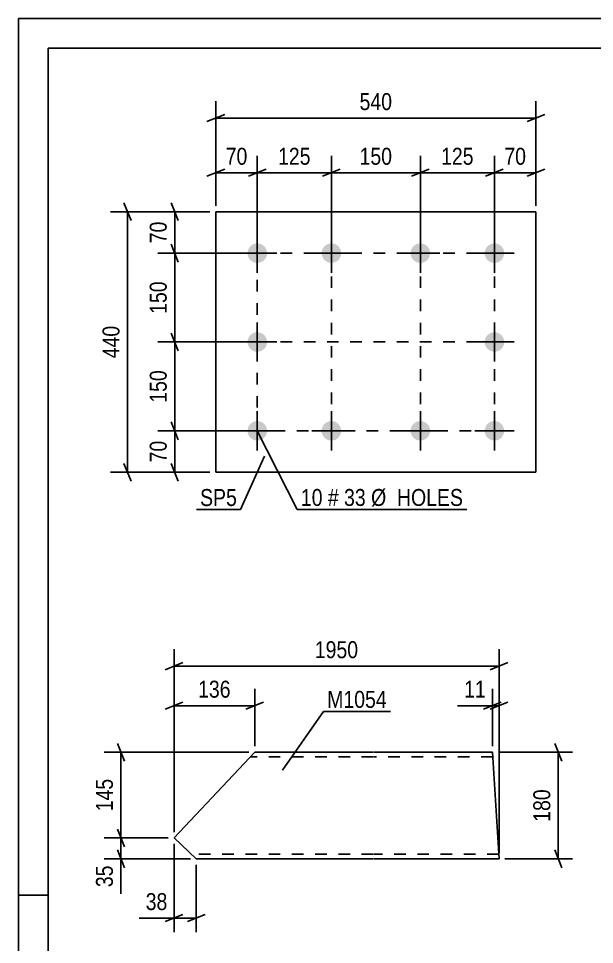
# Model space of a CAD drawing. Header units: millimetres. Extents: x 0 to 420, y 0 to 297.
# Drawn here: x 0 to 97.2, y 140.7 to 297 of the extents above; entities that cross this region are included whole.
import ezdxf

# ---------------------------------------------------------------- set-up
doc = ezdxf.new("R2010")
doc.units = ezdxf.units.MM
doc.linetypes.add('DXK_LINE_DOT2', pattern=[3.9198, 1.9599, -1.9599])
doc.styles.add('Arial Narrow', font='ARIALN.TTF', dxfattribs={"height": 0.2})

# ---------------------------------------------------------------- blocks, each defined once
blk = doc.blocks.new('Unknown-570388284-1163')
at = {"color": 5, "linetype": 'Continuous'}
for p, q in [((420, 297), (0, 297)), ((0, 297), (0, 0)), ((0, 292), (0, 297)), ((415, 292), (5, 292)), ((5, 292), (5, 5)), ((5, 149), (0, 149))]:
    blk.add_line(p, q, dxfattribs=at)
blk = doc.blocks.new('Part-570388284-11714 - 11713')
at = {"color": 2, "linetype": 'Continuous'}
for p, q in [((26.23, 158.66), (39.84, 173.13)), ((59.84, 173.13), (39.84, 173.13)), ((79.94, 173.13), (59.94, 173.13)), ((81.05, 155.13), (79.94, 173.13)), ((29.99, 155.13), (26.23, 158.66)), ((59.84, 155.13), (29.99, 155.13)), ((81.05, 155.13), (59.94, 155.13))]:
    blk.add_line(p, q, dxfattribs=at)
at = {"color": 7, "linetype": 'DXK_LINE_DOT2'}
for p, q in [((59.84, 172.33), (39.09, 172.33)), ((79.99, 172.33), (59.94, 172.33)), ((59.84, 155.93), (29.14, 155.93)), ((81, 155.93), (59.94, 155.93)), ((81, 155.93), (80.99, 155.99))]:
    blk.add_line(p, q, dxfattribs=at)
blk = doc.blocks.new('Part-570388284-11800 - 11799')
at = {"color": 2, "linetype": 'Continuous'}
for p, q in [((33.28, 220.39), (33.28, 264.39)), ((33.28, 264.39), (87.28, 264.39)), ((87.28, 264.39), (87.28, 220.39)), ((87.28, 220.39), (33.28, 220.39))]:
    blk.add_line(p, q, dxfattribs=at)
blk = doc.blocks.new('Bolt-570388284-11801 - 11799')
at = {"linetype": 'Continuous'}
for points in [[(40.28, 259.04, -1), (40.28, 255.74, -1)], [(52.78, 259.04, -1), (52.78, 255.74, -1)], [(67.78, 259.04, -1), (67.78, 255.74, -1)], [(80.28, 259.04, -1), (80.28, 255.74, -1)], [(40.28, 244.04, -1), (40.28, 240.74, -1)], [(80.28, 244.04, -1), (80.28, 240.74, -1)], [(40.28, 229.04, -1), (40.28, 225.74, -1)], [(52.78, 229.04, -1), (52.78, 225.74, -1)], [(67.78, 229.04, -1), (67.78, 225.74, -1)], [(80.28, 229.04, -1), (80.28, 225.74, -1)]]:
    blk.add_hatch(color=1, dxfattribs=at).paths.add_polyline_path(points)
at = {"color": 1, "linetype": 'Continuous'}
for p, q in [((40.28, 260.69), (40.28, 254.09)), ((52.78, 260.69), (52.78, 254.09)), ((67.78, 260.69), (67.78, 254.09)), ((80.28, 260.69), (80.28, 254.09)), ((36.98, 257.39), (43.58, 257.39)), ((49.48, 257.39), (56.08, 257.39)), ((64.48, 257.39), (71.08, 257.39)), ((76.98, 257.39), (83.58, 257.39)), ((40.28, 245.69), (40.28, 239.09)), ((80.28, 245.69), (80.28, 239.09)), ((36.98, 242.39), (43.58, 242.39)), ((76.98, 242.39), (83.58, 242.39)), ((40.28, 230.69), (40.28, 224.09)), ((52.78, 230.69), (52.78, 224.09)), ((67.78, 230.69), (67.78, 224.09)), ((80.28, 230.69), (80.28, 224.09)), ((36.98, 227.39), (43.58, 227.39)), ((49.48, 227.39), (56.08, 227.39)), ((64.48, 227.39), (71.08, 227.39)), ((76.98, 227.39), (83.58, 227.39))]:
    blk.add_line(p, q, dxfattribs=at)
blk = doc.blocks.new('Rectangle-570388284-14305 - 11799')
at = {"color": 1, "linetype": 'DXK_LINE_DOT2'}
blk.add_lwpolyline([(40.28, 257.39), (80.28, 257.39), (80.28, 227.39), (40.28, 227.39), (40.28, 257.39)], close=True, dxfattribs=at)
blk = doc.blocks.new('Line-570388284-14315 - 11799')
at = {"color": 1, "linetype": 'DXK_LINE_DOT2'}
blk.add_line((40.28, 242.39), (80.28, 242.39), dxfattribs=at)
blk = doc.blocks.new('Line-570388284-14322 - 11799')
at = {"color": 1, "linetype": 'DXK_LINE_DOT2'}
blk.add_line((67.78, 257.39), (67.78, 227.39), dxfattribs=at)
blk = doc.blocks.new('Line-570388284-14329 - 11799')
at = {"color": 1, "linetype": 'DXK_LINE_DOT2'}
blk.add_line((52.78, 257.39), (52.78, 227.39), dxfattribs=at)
blk = doc.blocks.new('StraightDimension-570388284-12007 - 11713')
at = {"color": 7, "linetype": 'Continuous'}
for p, q in [((16.67, 160.16), (17.87, 157.16)), ((25.23, 158.66), (14.42, 158.66)), ((17.27, 155.13), (17.27, 158.66)), ((17.87, 153.63), (16.67, 156.63)), ((28.99, 155.13), (14.42, 155.13))]:
    blk.add_line(p, q, dxfattribs=at)
at = {"color": 0}
blk.add_wipeout([(16.52, 154.61), (12.32, 154.61), (12.32, 149.75), (16.52, 149.75)], dxfattribs=at)
at = {"color": 7, "linetype": 'Continuous'}
blk.add_line((17.27, 155.13), (17.27, 149.23), dxfattribs=at)
blk.add_line((17.27, 155.13), (17.27, 149.23), dxfattribs=at)
at = {"color": 3, "style": 'Arial Narrow'}
blk.add_text('35', height=2.863, rotation=90.0002, dxfattribs=at).set_placement((15.92, 150.35))
blk = doc.blocks.new('StraightDimension-570388284-12002 - 11713')
at = {"color": 7, "linetype": 'Continuous'}
for p, q in [((26.23, 157.66), (26.23, 142.73)), ((29.99, 154.13), (29.99, 142.73)), ((24.73, 144.53), (27.73, 145.73)), ((31.49, 145.73), (28.49, 144.53)), ((26.23, 145.13), (29.99, 145.13))]:
    blk.add_line(p, q, dxfattribs=at)
at = {"color": 0}
blk.add_wipeout([(25.71, 145.88), (25.71, 150.08), (20.85, 150.08), (20.85, 145.88)], dxfattribs=at)
at = {"color": 7, "linetype": 'Continuous'}
blk.add_line((26.23, 145.13), (20.33, 145.13), dxfattribs=at)
blk.add_line((26.23, 145.13), (20.33, 145.13), dxfattribs=at)
at = {"color": 3, "style": 'Arial Narrow'}
blk.add_text('38', height=2.863, dxfattribs=at).set_placement((21.45, 146.48))
blk = doc.blocks.new('StraightDimension-570388284-11994 - 11713')
at = {"color": 7, "linetype": 'Continuous'}
for p, q in [((79.94, 174.13), (79.94, 183.84)), ((81.05, 156.13), (81.05, 183.84)), ((78.44, 180.39), (81.44, 181.59)), ((82.55, 181.59), (79.55, 180.39)), ((79.94, 180.99), (81.05, 180.99))]:
    blk.add_line(p, q, dxfattribs=at)
at = {"color": 0}
blk.add_wipeout([(79.42, 181.74), (79.42, 185.94), (74.56, 185.94), (74.56, 181.74)], dxfattribs=at)
at = {"color": 7, "linetype": 'Continuous'}
blk.add_line((79.94, 180.99), (74.03, 180.99), dxfattribs=at)
blk.add_line((79.94, 180.99), (74.03, 180.99), dxfattribs=at)
at = {"color": 3, "style": 'Arial Narrow'}
blk.add_text('11', height=2.863, dxfattribs=at).set_placement((75.16, 182.34))
blk = doc.blocks.new('StraightDimension-570388284-12014 - 11713')
at = {"color": 7, "linetype": 'Continuous'}
for p, q in [((91.65, 171.63), (90.45, 174.63)), ((80.94, 173.13), (93.45, 173.13)), ((91.05, 155.13), (91.05, 173.13)), ((90.45, 156.63), (91.65, 153.63)), ((82.05, 155.13), (93.45, 155.13))]:
    blk.add_line(p, q, dxfattribs=at)
at = {"color": 0}
blk.add_wipeout([(90.3, 167.47), (86.1, 167.47), (86.1, 160.79), (90.3, 160.79)], dxfattribs=at)
at = {"color": 3, "style": 'Arial Narrow'}
blk.add_text('180', height=2.863, rotation=90.0002, dxfattribs=at).set_placement((89.7, 161.39))
blk = doc.blocks.new('StraightDimension-570388284-12006 - 11713')
at = {"color": 7, "linetype": 'Continuous'}
for p, q in [((17.87, 171.63), (16.67, 174.63)), ((38.84, 173.13), (14.42, 173.13)), ((17.27, 158.66), (17.27, 173.13)), ((16.67, 160.16), (17.87, 157.16)), ((25.23, 158.66), (14.42, 158.66))]:
    blk.add_line(p, q, dxfattribs=at)
at = {"color": 0}
blk.add_wipeout([(16.52, 169.24), (12.32, 169.24), (12.32, 162.56), (16.52, 162.56)], dxfattribs=at)
at = {"color": 3, "style": 'Arial Narrow'}
blk.add_text('145', height=2.863, rotation=90.0002, dxfattribs=at).set_placement((15.92, 163.16))
blk = doc.blocks.new('StraightDimension-570388284-11998 - 11713')
at = {"color": 7, "linetype": 'Continuous'}
for p, q in [((26.23, 159.66), (26.23, 183.84)), ((39.84, 174.13), (39.84, 183.84)), ((27.73, 181.59), (24.73, 180.39)), ((38.34, 180.39), (41.34, 181.59)), ((26.23, 180.99), (39.84, 180.99))]:
    blk.add_line(p, q, dxfattribs=at)
at = {"color": 0}
blk.add_wipeout([(36.38, 181.74), (36.38, 185.94), (29.69, 185.94), (29.69, 181.74)], dxfattribs=at)
at = {"color": 3, "style": 'Arial Narrow'}
blk.add_text('136', height=2.863, dxfattribs=at).set_placement((30.29, 182.34))
blk = doc.blocks.new('StraightDimension-570388284-12020 - 11713')
at = {"color": 7, "linetype": 'Continuous'}
for p, q in [((26.23, 159.66), (26.23, 190.51)), ((81.05, 156.13), (81.05, 190.51)), ((27.73, 188.26), (24.73, 187.06)), ((26.23, 187.66), (81.05, 187.66)), ((79.55, 187.06), (82.55, 188.26))]:
    blk.add_line(p, q, dxfattribs=at)
at = {"color": 0}
blk.add_wipeout([(57.9, 188.41), (57.9, 192.61), (49.38, 192.61), (49.38, 188.41)], dxfattribs=at)
at = {"color": 3, "style": 'Arial Narrow'}
blk.add_text('1950', height=2.863, dxfattribs=at).set_placement((49.98, 189.01))
blk = doc.blocks.new('StraightDimension-570388284-12135 - 11799')
at = {"color": 7, "linetype": 'Continuous'}
for p, q in [((25.74, 228.89), (26.94, 225.89)), ((39.28, 227.39), (23.49, 227.39)), ((26.34, 220.39), (26.34, 227.39)), ((26.94, 218.89), (25.74, 221.89)), ((32.28, 220.39), (23.49, 220.39))]:
    blk.add_line(p, q, dxfattribs=at)
at = {"color": 0}
blk.add_wipeout([(25.59, 226.31), (21.39, 226.31), (21.39, 221.46), (25.59, 221.46)], dxfattribs=at)
at = {"color": 3, "style": 'Arial Narrow'}
blk.add_text('70', height=2.863, rotation=90.0002, dxfattribs=at).set_placement((24.99, 222.06))
blk = doc.blocks.new('StraightDimension-570388284-12153 - 11799')
at = {"color": 7, "linetype": 'Continuous'}
for p, q in [((67.78, 258.39), (67.78, 273.81)), ((80.28, 258.39), (80.28, 273.81)), ((66.28, 270.36), (69.28, 271.56)), ((67.78, 270.96), (80.28, 270.96)), ((81.78, 271.56), (78.78, 270.36))]:
    blk.add_line(p, q, dxfattribs=at)
at = {"color": 0}
blk.add_wipeout([(77.37, 271.71), (77.37, 275.91), (70.68, 275.91), (70.68, 271.71)], dxfattribs=at)
at = {"color": 3, "style": 'Arial Narrow'}
blk.add_text('125', height=2.863, dxfattribs=at).set_placement((71.28, 272.31))
blk = doc.blocks.new('StraightDimension-570388284-12132 - 11799')
at = {"color": 7, "linetype": 'Continuous'}
for p, q in [((25.74, 265.89), (26.94, 262.89)), ((32.28, 264.39), (23.49, 264.39)), ((26.34, 257.39), (26.34, 264.39)), ((26.94, 255.89), (25.74, 258.89)), ((39.28, 257.39), (23.49, 257.39))]:
    blk.add_line(p, q, dxfattribs=at)
at = {"color": 0}
blk.add_wipeout([(25.59, 263.31), (21.39, 263.31), (21.39, 258.46), (25.59, 258.46)], dxfattribs=at)
at = {"color": 3, "style": 'Arial Narrow'}
blk.add_text('70', height=2.863, rotation=90.0002, dxfattribs=at).set_placement((24.99, 259.06))
blk = doc.blocks.new('StraightDimension-570388284-12133 - 11799')
at = {"color": 7, "linetype": 'Continuous'}
for p, q in [((26.94, 255.89), (25.74, 258.89)), ((39.28, 257.39), (23.49, 257.39)), ((26.34, 242.39), (26.34, 257.39)), ((25.74, 243.89), (26.94, 240.89)), ((39.28, 242.39), (23.49, 242.39))]:
    blk.add_line(p, q, dxfattribs=at)
at = {"color": 0}
blk.add_wipeout([(25.59, 253.23), (21.39, 253.23), (21.39, 246.54), (25.59, 246.54)], dxfattribs=at)
at = {"color": 3, "style": 'Arial Narrow'}
blk.add_text('150', height=2.863, rotation=90.0002, dxfattribs=at).set_placement((24.99, 247.14))
blk = doc.blocks.new('StraightDimension-570388284-12134 - 11799')
at = {"color": 7, "linetype": 'Continuous'}
for p, q in [((26.94, 240.89), (25.74, 243.89)), ((39.28, 242.39), (23.49, 242.39)), ((26.34, 227.39), (26.34, 242.39)), ((25.74, 228.89), (26.94, 225.89)), ((39.28, 227.39), (23.49, 227.39))]:
    blk.add_line(p, q, dxfattribs=at)
at = {"color": 0}
blk.add_wipeout([(25.59, 238.23), (21.39, 238.23), (21.39, 231.54), (25.59, 231.54)], dxfattribs=at)
at = {"color": 3, "style": 'Arial Narrow'}
blk.add_text('150', height=2.863, rotation=90.0002, dxfattribs=at).set_placement((24.99, 232.14))
blk = doc.blocks.new('StraightDimension-570388284-12148 - 11799')
at = {"color": 7, "linetype": 'Continuous'}
for p, q in [((18.98, 262.89), (17.78, 265.89)), ((32.28, 264.39), (15.53, 264.39)), ((18.38, 220.39), (18.38, 264.39)), ((17.78, 221.89), (18.98, 218.89)), ((32.28, 220.39), (15.53, 220.39))]:
    blk.add_line(p, q, dxfattribs=at)
at = {"color": 0}
blk.add_wipeout([(17.63, 245.73), (13.43, 245.73), (13.43, 239.04), (17.63, 239.04)], dxfattribs=at)
at = {"color": 3, "style": 'Arial Narrow'}
blk.add_text('440', height=2.863, rotation=90.0002, dxfattribs=at).set_placement((17.03, 239.64))
blk = doc.blocks.new('StraightDimension-570388284-12152 - 11799')
at = {"color": 7, "linetype": 'Continuous'}
for p, q in [((80.28, 258.39), (80.28, 273.81)), ((87.28, 265.39), (87.28, 273.81)), ((78.78, 270.36), (81.78, 271.56)), ((80.28, 270.96), (87.28, 270.96)), ((88.78, 271.56), (85.78, 270.36))]:
    blk.add_line(p, q, dxfattribs=at)
at = {"color": 0}
blk.add_wipeout([(86.2, 271.71), (86.2, 275.91), (81.35, 275.91), (81.35, 271.71)], dxfattribs=at)
at = {"color": 3, "style": 'Arial Narrow'}
blk.add_text('70', height=2.863, dxfattribs=at).set_placement((81.95, 272.31))
blk = doc.blocks.new('StraightDimension-570388284-12154 - 11799')
at = {"color": 7, "linetype": 'Continuous'}
for p, q in [((52.78, 258.39), (52.78, 273.81)), ((67.78, 258.39), (67.78, 273.81)), ((54.28, 271.56), (51.28, 270.36)), ((52.78, 270.96), (67.78, 270.96)), ((66.28, 270.36), (69.28, 271.56))]:
    blk.add_line(p, q, dxfattribs=at)
at = {"color": 0}
blk.add_wipeout([(63.62, 271.71), (63.62, 275.91), (56.93, 275.91), (56.93, 271.71)], dxfattribs=at)
at = {"color": 3, "style": 'Arial Narrow'}
blk.add_text('150', height=2.863, dxfattribs=at).set_placement((57.53, 272.31))
blk = doc.blocks.new('StraightDimension-570388284-12155 - 11799')
at = {"color": 7, "linetype": 'Continuous'}
for p, q in [((40.28, 258.39), (40.28, 273.81)), ((52.78, 258.39), (52.78, 273.81)), ((38.78, 270.36), (41.78, 271.56)), ((40.28, 270.96), (52.78, 270.96)), ((54.28, 271.56), (51.28, 270.36))]:
    blk.add_line(p, q, dxfattribs=at)
at = {"color": 0}
blk.add_wipeout([(49.87, 271.71), (49.87, 275.91), (43.18, 275.91), (43.18, 271.71)], dxfattribs=at)
at = {"color": 3, "style": 'Arial Narrow'}
blk.add_text('125', height=2.863, dxfattribs=at).set_placement((43.78, 272.31))
blk = doc.blocks.new('StraightDimension-570388284-12156 - 11799')
at = {"color": 7, "linetype": 'Continuous'}
for p, q in [((33.28, 265.39), (33.28, 273.81)), ((40.28, 258.39), (40.28, 273.81)), ((31.78, 270.36), (34.78, 271.56)), ((33.28, 270.96), (40.28, 270.96)), ((41.78, 271.56), (38.78, 270.36))]:
    blk.add_line(p, q, dxfattribs=at)
at = {"color": 0}
blk.add_wipeout([(39.2, 271.71), (39.2, 275.91), (34.35, 275.91), (34.35, 271.71)], dxfattribs=at)
at = {"color": 3, "style": 'Arial Narrow'}
blk.add_text('70', height=2.863, dxfattribs=at).set_placement((34.95, 272.31))
blk = doc.blocks.new('StraightDimension-570388284-12172 - 11799')
at = {"color": 7, "linetype": 'Continuous'}
for p, q in [((33.28, 265.39), (33.28, 283.04)), ((87.28, 265.39), (87.28, 283.04)), ((34.78, 280.79), (31.78, 279.59)), ((33.28, 280.19), (87.28, 280.19)), ((85.78, 279.59), (88.78, 280.79))]:
    blk.add_line(p, q, dxfattribs=at)
at = {"color": 0}
blk.add_wipeout([(63.62, 280.94), (63.62, 285.14), (56.93, 285.14), (56.93, 280.94)], dxfattribs=at)
at = {"color": 3, "style": 'Arial Narrow'}
blk.add_text('540', height=2.863, dxfattribs=at).set_placement((57.53, 281.54))
blk = doc.blocks.new('Mark-570388284-12223 - 11713')
at = {"color": 0}
blk.add_wipeout([(62.12, 180.62), (62.12, 183.62), (52.07, 183.62), (52.07, 180.62)], dxfattribs=at)
blk.add_wipeout([(62.12, 180.62), (62.12, 183.62), (52.07, 183.62), (52.07, 180.62)], dxfattribs=at)
at = {"color": 30, "linetype": 'Continuous'}
for p, q in [((44.54, 170.12), (51.47, 180.02)), ((51.47, 180.02), (62.72, 180.02))]:
    blk.add_line(p, q, dxfattribs=at)
at = {"color": 3, "style": 'Arial Narrow'}
blk.add_text('M1054', height=2.863, dxfattribs=at).set_placement((52.07, 180.62))
blk = doc.blocks.new('Mark-570388284-12249 - 11799')
at = {"color": 0}
blk.add_wipeout([(36.84, 214.7), (36.84, 217.7), (30.63, 217.7), (30.63, 214.7)], dxfattribs=at)
blk.add_wipeout([(36.84, 214.7), (36.84, 217.7), (30.63, 217.7), (30.63, 214.7)], dxfattribs=at)
at = {"color": 30, "linetype": 'Continuous'}
for p in [(41.51, 223.12), (30.03, 214.1)]:
    blk.add_line(p, (37.44, 214.1), dxfattribs=at)
at = {"color": 3, "style": 'Arial Narrow'}
blk.add_text('SP5', height=2.863, dxfattribs=at).set_placement((30.63, 214.7))
blk = doc.blocks.new('Mark-570388284-12252 - 11799')
at = {"color": 0}
for points in [[(51.29, 214.71), (51.29, 217.71), (47.63, 217.71), (47.63, 214.71)], [(54.01, 214.71), (54.01, 217.71), (52.19, 217.71), (52.19, 214.71)], [(58.57, 214.71), (58.57, 217.71), (54.91, 217.71), (54.91, 214.71)], [(75, 214.71), (75, 217.71), (59.47, 217.71), (59.47, 214.71)]]:
    blk.add_wipeout(points, dxfattribs=at)
for points in [[(51.29, 214.71), (51.29, 217.71), (47.63, 217.71), (47.63, 214.71)], [(54.01, 214.71), (54.01, 217.71), (52.19, 217.71), (52.19, 214.71)], [(58.57, 214.71), (58.57, 217.71), (54.91, 217.71), (54.91, 214.71)], [(75, 214.71), (75, 217.71), (59.47, 217.71), (59.47, 214.71)]]:
    blk.add_wipeout(points, dxfattribs=at)
at = {"color": 7, "linetype": 'Continuous'}
for p, q in [((40.28, 227.39), (47.03, 214.11)), ((47.03, 214.11), (75.6, 214.11))]:
    blk.add_line(p, q, dxfattribs=at)
at = {"color": 3, "style": 'Arial Narrow'}
for s, height, p in [('10', 2.863, (47.63, 214.71)), ('#', 2.86, (52.19, 214.71)), ('33', 2.863, (54.91, 214.71)), ('Ø  HOLES', 2.863, (59.47, 214.71))]:
    blk.add_text(s, height=height, dxfattribs=at).set_placement(p)

msp = doc.modelspace()

# ---------------------------------------------------------------- block references
for name in ['Unknown-570388284-1163', 'Part-570388284-11800 - 11799', 'Bolt-570388284-11801 - 11799', 'Rectangle-570388284-14305 - 11799', 'Line-570388284-14329 - 11799', 'Line-570388284-14322 - 11799', 'Line-570388284-14315 - 11799', 'Part-570388284-11714 - 11713']:
    msp.add_blockref(name, (0, 0))

# ---------------------------------------------------------------- next in the draw order: block references
for name in ['StraightDimension-570388284-12153 - 11799', 'StraightDimension-570388284-12132 - 11799', 'StraightDimension-570388284-12135 - 11799', 'StraightDimension-570388284-11994 - 11713', 'StraightDimension-570388284-12007 - 11713']:
    msp.add_blockref(name, (0, 0))

# ---------------------------------------------------------------- next in the draw order: block references
for name in ['StraightDimension-570388284-12154 - 11799', 'StraightDimension-570388284-12152 - 11799', 'StraightDimension-570388284-12133 - 11799', 'StraightDimension-570388284-12014 - 11713', 'StraightDimension-570388284-12002 - 11713']:
    msp.add_blockref(name, (0, 0))

# ---------------------------------------------------------------- next in the draw order: block references
for name in ['StraightDimension-570388284-12155 - 11799', 'StraightDimension-570388284-12134 - 11799', 'StraightDimension-570388284-12006 - 11713']:
    msp.add_blockref(name, (0, 0))

# ---------------------------------------------------------------- next in the draw order: block references
for name in ['StraightDimension-570388284-12148 - 11799', 'StraightDimension-570388284-11998 - 11713']:
    msp.add_blockref(name, (0, 0))

# ---------------------------------------------------------------- next in the draw order: block references
for name in ['StraightDimension-570388284-12156 - 11799', 'Mark-570388284-12249 - 11799', 'StraightDimension-570388284-12020 - 11713']:
    msp.add_blockref(name, (0, 0))

# ---------------------------------------------------------------- next in the draw order: block references
for name in ['StraightDimension-570388284-12172 - 11799', 'Mark-570388284-12252 - 11799', 'Mark-570388284-12223 - 11713']:
    msp.add_blockref(name, (0, 0))

doc.saveas('drawing.dxf')
